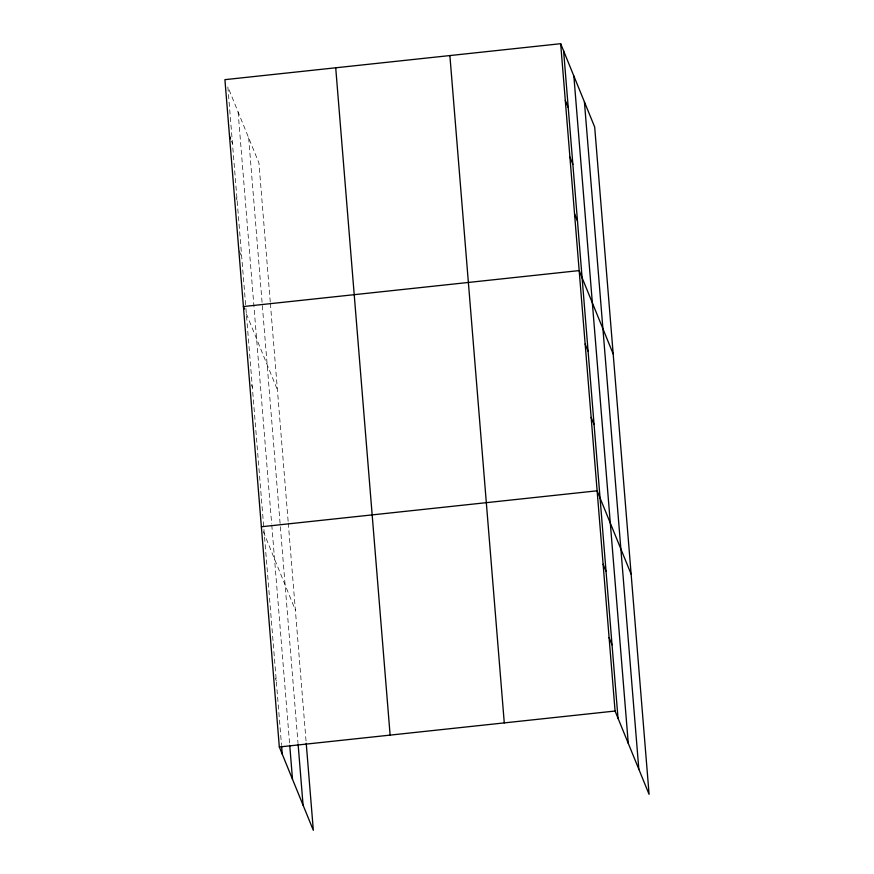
<?xml version="1.0" encoding="UTF-8"?>
<svg xmlns="http://www.w3.org/2000/svg" width="874" height="874" viewBox="0 0 874 874"><rect width="100%" height="100%" fill="white"/><g stroke="black" fill="none" stroke-linecap="round" stroke-linejoin="round"><path stroke-width="0.66" stroke-dasharray="4.37 3.28" d="M231.501 141.162L232.473 143.565M236.122 197.885L237.094 200.288M239.279 251.013L241.727 257.011M246.348 313.733L277.419 389.859M251.351 384.746L252.335 387.138M263.325 531.556L295.368 610.085M275.288 678.366L276.271 680.759M270.263 302.076L258.923 162.968L227.852 86.843L245.802 306.982M270.372 303.431L288.169 521.723M288.278 523.078L306.118 741.939M248.664 137.852L297.968 742.649M238.099 111.959L271.672 523.734M271.781 525.088L289.622 743.949M245.911 308.325L281.483 744.648"/><path stroke-width="1.31" d="M560.671 43.7L615.077 711.032L649.087 794.346L594.681 127.025L560.671 43.7L224.913 79.654L279.319 746.975L313.329 830.3L306.228 743.304M261.37 526.76L597.128 490.806L631.126 574.131M279.319 746.975L615.077 711.032M565.303 100.423L568.231 107.611M569.924 157.145L572.863 164.334M574.546 213.868L577.485 221.056M613.177 353.915L579.178 270.59L243.42 306.545L244.392 308.937M585.154 343.995L588.093 351.184M591.141 417.401L594.08 424.589M603.115 564.222L606.043 571.41M609.091 637.627L612.029 644.815M229.545 136.377L230.518 138.769M584.422 101.897L638.828 769.229M573.857 76.016L628.264 743.337M563.61 50.889L618.016 718.22M449.881 55.565L504.276 722.896M335.714 67.79L390.121 735.11M298.089 744.003L303.07 805.173M289.742 745.304L292.506 779.291M281.592 746.014L282.258 754.164"/></g></svg>
